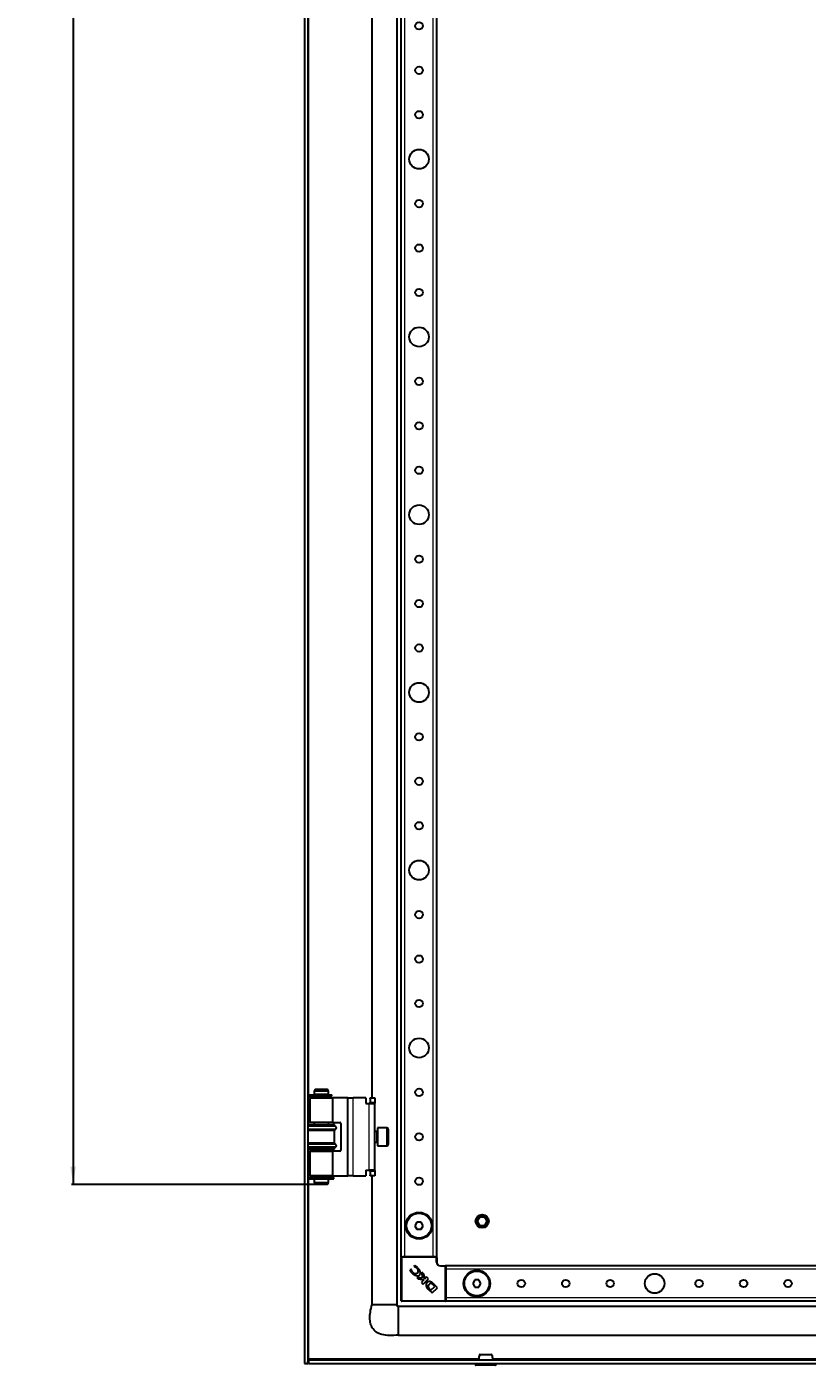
# Model space of a CAD drawing. Header units: millimetres. Extents: x -367 to 1520, y -1456 to 1043.
# Drawn here: x 630 to 1069, y -1275 to -522 of the extents above; entities that cross this region are included whole.
import ezdxf

# ---------------------------------------------------------------- set-up
doc = ezdxf.new("R2010")
doc.units = ezdxf.units.MM
doc.layers.add('FORMAT', color=7, linetype='Continuous')
doc.styles.add('SLDTEXTSTYLE0', font='TXT', dxfattribs={"width": 0.75})
doc.dimstyles.new('SLDDIMSTYLE0', dxfattribs={"dimtxt": 20, "dimasz": 10, "dimexe": 0, "dimexo": 0.0625, "dimgap": 5, "dimtad": 2, "dimdec": 1, "dimrnd": 1e-09, "dimzin": 12, "dimdsep": 46, "dimtxsty": 'SLDTEXTSTYLE0', "dimsah": 1, "dimcen": 0.09, "dimadec": 0, "dimazin": 3, "dimtfac": 1, "dimtofl": 0, "dimtmove": 0, "dimatfit": 3, "dimfxl": 0, "dimfrac": 2, "dimtolj": 1, "dimtzin": 12, "dimarcsym": 0})

# ---------------------------------------------------------------- blocks, each defined once
blk = doc.blocks.new('_D_7')
at = {"layer": 'FORMAT'}
for p, q in [((792.28, 780.13), (655.2, 780.13)), ((656.2, 780.13), (656.2, -1173.37)), ((792.28, -1173.37), (655.2, -1173.37))]:
    blk.add_line(p, q, dxfattribs=at)
for points in [[(656.2, 780.13), (654.66, 770.13), (657.74, 770.13)], [(656.2, -1173.37), (657.74, -1163.37), (654.66, -1163.37)]]:
    blk.add_solid(points, dxfattribs=at)
at = {"layer": 'FORMAT', "insert": (630.42, -237.26), "char_height": 20, "attachment_point": 1, "rotation": 90, "style": 'SLDTEXTSTYLE0'}
blk.add_mtext('1953,5', dxfattribs=at)

msp = doc.modelspace()

# ---------------------------------------------------------------- linework, layer by layer
at = {"color": 7, "linetype": 'Continuous', "lineweight": 25}
for p, q in [((786.21, 880.88), (786.21, -1274.12)), ((788.21, 880.88), (788.21, -1274.12)), ((838.21, 847.88), (838.21, -1241.12)), ((840.71, -1214.12), (840.71, 820.88)), ((860.71, -1214.12), (860.71, 820.88)), ((824.21, -493.62), (824.21, -1124.62)), ((792.29, -1119.87), (791.71, -1120.87)), ((791.71, -1120.87), (791.71, -1122.87)), ((799.71, -1120.87), (791.71, -1120.87)), ((792.29, -1119.87), (799.13, -1119.87)), ((799.71, -1120.87), (799.13, -1119.87)), ((799.71, -1122.87), (799.71, -1120.87)), ((788.56, -1122.92), (788.56, -1123.82)), ((788.56, -1122.92), (801.45, -1122.92)), ((788.56, -1123.82), (801.45, -1123.82)), ((789.26, -1124.62), (789.26, -1138.62)), ((789.26, -1124.62), (802.16, -1124.62)), ((796.46, -1122.87), (791.71, -1122.87)), ((791.71, -1123.87), (791.71, -1124.62)), ((796.46, -1123.87), (791.71, -1123.87)), ((792.21, -1122.87), (792.21, -1122.92)), ((792.21, -1123.82), (792.21, -1123.87)), ((799.71, -1122.87), (796.46, -1122.87)), ((799.71, -1123.87), (796.46, -1123.87)), ((799.21, -1122.92), (799.21, -1122.87)), ((799.21, -1123.87), (799.21, -1123.82)), ((799.71, -1124.62), (799.71, -1123.87)), ((801.45, -1122.92), (801.54, -1122.92)), ((801.45, -1123.82), (801.54, -1123.82)), ((801.54, -1123.82), (801.54, -1122.92)), ((801.54, -1122.92), (801.74, -1122.92)), ((801.54, -1123.82), (801.74, -1123.82)), ((801.74, -1123.82), (801.74, -1122.92)), ((802.16, -1138.62), (802.16, -1124.62)), ((810.26, -1124.62), (802.16, -1124.62)), ((810.76, -1124.62), (810.26, -1124.62)), ((810.76, -1168.62), (810.76, -1124.62)), ((810.76, -1124.62), (813.76, -1124.62)), ((820.76, -1124.62), (813.76, -1124.62)), ((820.76, -1124.62), (820.76, -1127.92)), ((820.76, -1127.92), (822.76, -1127.92)), ((822.76, -1127.92), (825.76, -1127.92)), ((823.26, -1124.62), (825.76, -1124.62)), ((823.26, -1125.12), (823.26, -1124.62)), ((823.26, -1125.12), (823.26, -1127.12)), ((823.26, -1127.62), (823.26, -1127.12)), ((825.76, -1127.62), (823.26, -1127.62)), ((823.26, -1127.62), (823.26, -1127.92)), ((825.76, -1124.62), (825.76, -1125.12)), ((825.76, -1125.12), (825.76, -1127.12)), ((825.76, -1127.12), (825.76, -1127.62)), ((825.76, -1127.92), (825.76, -1127.62)), ((825.76, -1165.32), (825.76, -1127.92)), ((788.21, -1139.62), (803.21, -1139.62)), ((803.21, -1140.22), (788.21, -1140.22)), ((803.21, -1143.02), (788.21, -1143.02)), ((802.16, -1138.62), (789.26, -1138.62)), ((791.71, -1138.62), (791.71, -1139.62)), ((799.71, -1139.62), (799.71, -1138.62)), ((802.16, -1138.62), (806.26, -1138.62)), ((803.21, -1140.22), (803.21, -1139.62)), ((803.91, -1140.9), (803.21, -1140.22)), ((803.21, -1143.02), (803.91, -1142.33)), ((803.21, -1150.22), (803.21, -1143.02)), ((806.76, -1139.12), (806.76, -1154.12)), ((827.01, -1143.62), (825.76, -1143.62)), ((832.66, -1141.62), (827.26, -1141.62)), ((827.26, -1141.62), (827.26, -1151.62)), ((833.26, -1142.22), (833.26, -1151.02)), ((803.21, -1150.22), (788.21, -1150.22)), ((803.91, -1150.9), (803.21, -1150.22)), ((825.76, -1149.62), (827.01, -1149.62)), ((827.26, -1151.62), (832.66, -1151.62)), ((803.21, -1153.02), (788.21, -1153.02)), ((788.21, -1153.62), (803.21, -1153.62)), ((789.26, -1154.62), (789.26, -1168.62)), ((789.26, -1154.62), (802.16, -1154.62)), ((791.71, -1153.62), (791.71, -1154.62)), ((799.71, -1154.62), (799.71, -1153.62)), ((802.16, -1168.62), (802.16, -1154.62)), ((806.26, -1154.62), (802.16, -1154.62)), ((803.21, -1153.02), (803.91, -1152.33)), ((803.21, -1153.62), (803.21, -1153.02)), ((820.76, -1165.32), (822.76, -1165.32)), ((820.76, -1165.32), (820.76, -1168.62)), ((825.76, -1165.32), (822.76, -1165.32)), ((823.26, -1165.32), (823.26, -1165.62)), ((823.26, -1165.62), (825.76, -1165.62)), ((823.26, -1166.12), (823.26, -1165.62)), ((823.26, -1166.12), (823.26, -1168.12)), ((825.76, -1165.62), (825.76, -1165.32)), ((825.76, -1165.62), (825.76, -1166.12)), ((825.76, -1166.12), (825.76, -1168.12)), ((788.56, -1169.42), (788.56, -1170.32)), ((788.56, -1169.42), (802.86, -1169.42)), ((788.56, -1170.32), (802.86, -1170.32)), ((802.16, -1168.62), (789.26, -1168.62)), ((791.71, -1168.62), (791.71, -1169.37)), ((796.46, -1169.37), (791.71, -1169.37)), ((791.71, -1170.37), (791.71, -1172.37)), ((796.46, -1170.37), (791.71, -1170.37)), ((791.71, -1172.37), (792.29, -1173.37)), ((791.71, -1172.37), (796.46, -1172.37)), ((792.21, -1169.37), (792.21, -1169.42)), ((792.21, -1170.32), (792.21, -1170.37)), ((796.36, -1173.37), (792.29, -1173.37)), ((799.13, -1173.37), (796.36, -1173.37)), ((799.71, -1169.37), (796.46, -1169.37)), ((799.71, -1170.37), (796.46, -1170.37)), ((796.46, -1172.37), (799.71, -1172.37)), ((799.13, -1173.37), (799.71, -1172.37)), ((799.21, -1169.42), (799.21, -1169.37)), ((799.21, -1170.37), (799.21, -1170.32)), ((799.71, -1169.37), (799.71, -1168.62)), ((799.71, -1172.37), (799.71, -1170.37)), ((802.16, -1168.62), (810.26, -1168.62)), ((802.86, -1170.32), (802.86, -1169.42)), ((810.26, -1168.62), (810.76, -1168.62)), ((813.76, -1168.62), (810.76, -1168.62)), ((813.76, -1168.62), (820.76, -1168.62)), ((823.26, -1168.62), (823.26, -1168.12)), ((825.76, -1168.62), (823.26, -1168.62)), ((824.21, -1168.62), (824.21, -1241.12)), ((825.76, -1168.12), (825.76, -1168.62)), ((849.55, -1194.62), (848.4, -1196.62)), ((848.4, -1196.62), (849.55, -1198.62)), ((851.86, -1194.62), (849.55, -1194.62)), ((853.02, -1196.62), (851.86, -1194.62)), ((851.86, -1198.62), (853.02, -1196.62)), ((849.55, -1198.62), (851.86, -1198.62)), ((841.01, -1214.12), (840.71, -1214.12)), ((840.71, -1238.82), (840.71, -1214.42)), ((841.01, -1214.12), (841.65, -1214.12)), ((842.71, -1214.12), (841.65, -1214.12)), ((858.71, -1214.12), (842.71, -1214.12)), ((848.33, -1219.12), (847.82, -1219.37)), ((847.82, -1219.37), (847.93, -1219.48)), ((859.76, -1214.12), (858.71, -1214.12)), ((859.76, -1214.12), (860.41, -1214.12)), ((860.71, -1214.12), (860.41, -1214.12)), ((860.71, -1214.42), (860.71, -1217.12)), ((862.71, -1219.12), (865.41, -1219.12)), ((1245.71, -1219.12), (865.71, -1219.12)), ((865.71, -1219.12), (865.71, -1219.42)), ((865.71, -1219.42), (865.71, -1220.07)), ((846.25, -1221.18), (845.57, -1221.52)), ((846.39, -1221.32), (846.25, -1221.18)), ((849.38, -1225.75), (850.17, -1226.54)), ((852.47, -1226.22), (849.38, -1225.75)), ((850.17, -1226.54), (853.44, -1227.03)), ((853.44, -1227.03), (852.05, -1228.42)), ((852.3, -1222.75), (852.47, -1226.22)), ((853.58, -1224.03), (852.3, -1222.75)), ((853.1, -1229.47), (856.06, -1226.51)), ((853.76, -1226.69), (853.58, -1224.03)), ((855, -1225.45), (853.76, -1226.69)), ((856.06, -1226.51), (855, -1225.45)), ((865.71, -1220.07), (865.71, -1221.12)), ((865.71, -1221.12), (865.71, -1237.12)), ((882.05, -1227.12), (880.9, -1229.12)), ((884.36, -1227.12), (882.05, -1227.12)), ((885.52, -1229.12), (884.36, -1227.12)), ((852.05, -1228.42), (853.1, -1229.47)), ((856.11, -1232.48), (858.1, -1234.47)), ((856.66, -1232.23), (857.4, -1232.95)), ((857.4, -1232.95), (859.58, -1230.77)), ((858.1, -1234.47), (861.06, -1231.51)), ((859.58, -1230.77), (858.9, -1230.11)), ((859.17, -1229.62), (859.15, -1229.6)), ((861.06, -1231.51), (859.17, -1229.62)), ((880.9, -1229.12), (882.05, -1231.12)), ((882.05, -1231.12), (884.36, -1231.12)), ((884.36, -1231.12), (885.52, -1229.12)), ((1245.71, -1242.12), (839.21, -1242.12)), ((865.41, -1239.12), (841.01, -1239.12)), ((865.71, -1237.12), (865.71, -1238.17)), ((865.71, -1238.17), (865.71, -1238.82)), ((865.71, -1238.82), (865.71, -1239.12)), ((1245.71, -1239.12), (865.71, -1239.12)), ((839.21, -1258.12), (1327.21, -1258.12)), ((788.51, -1272.12), (788.51, -1274.12)), ((788.51, -1272.12), (1377.91, -1272.12)), ((788.61, -1272.12), (788.81, -1271.52)), ((786.21, -1274.12), (788.21, -1274.12)), ((788.51, -1274.12), (1377.91, -1274.12)), ((882.46, -1274.12), (882.46, -1274.87)), ((885.2, -1275.12), (882.71, -1275.12)), ((893.71, -1275.12), (885.2, -1275.12)), ((893.96, -1274.87), (893.96, -1274.12))]:
    msp.add_line(p, q, dxfattribs=at)
at = {"color": 8, "linetype": 'Continuous', "lineweight": 18}
for p, q in [((842.71, -1214.12), (842.71, 820.88)), ((858.71, -1214.12), (858.71, 820.88)), ((788.81, -1122.92), (788.81, -495.32)), ((788.81, -1139.62), (788.81, -1123.82)), ((801.45, -1122.92), (801.45, -1123.82)), ((810.26, -1124.62), (810.26, -1168.62)), ((813.76, -1168.62), (813.76, -1124.62)), ((822.76, -1165.32), (822.76, -1127.92)), ((825.76, -1125.12), (823.26, -1125.12)), ((823.26, -1127.12), (825.76, -1127.12)), ((803.91, -1140.9), (788.21, -1140.9)), ((803.91, -1142.33), (788.21, -1142.33)), ((827.01, -1144.03), (827.01, -1143.62)), ((827.01, -1149.62), (827.01, -1144.03)), ((832.66, -1151.62), (832.66, -1141.62)), ((803.91, -1150.9), (788.21, -1150.9)), ((803.91, -1152.33), (788.21, -1152.33)), ((788.81, -1169.42), (788.81, -1153.62)), ((825.76, -1166.12), (823.26, -1166.12)), ((788.81, -1271.52), (788.81, -1170.32)), ((823.26, -1168.12), (825.76, -1168.12)), ((840.71, -1214.42), (841.01, -1214.42)), ((841.01, -1214.12), (841.01, -1214.42)), ((841.01, -1214.42), (841.01, -1238.82)), ((860.41, -1214.42), (841.01, -1214.42)), ((860.41, -1214.12), (860.41, -1214.42)), ((860.41, -1217.12), (860.41, -1214.42)), ((860.41, -1214.42), (860.71, -1214.42)), ((860.71, -1217.12), (860.41, -1217.12)), ((862.71, -1219.12), (862.71, -1219.42)), ((865.41, -1219.42), (862.71, -1219.42)), ((865.41, -1219.12), (865.41, -1219.42)), ((865.41, -1238.82), (865.41, -1219.42)), ((865.41, -1219.42), (865.71, -1219.42)), ((1245.71, -1221.12), (865.71, -1221.12)), ((841.01, -1238.82), (840.71, -1238.82)), ((841.01, -1238.82), (865.41, -1238.82)), ((841.01, -1238.82), (841.01, -1239.12)), ((865.41, -1238.82), (865.41, -1239.12)), ((865.41, -1238.82), (865.71, -1238.82)), ((1245.71, -1237.12), (865.71, -1237.12)), ((884.24, -1271.52), (788.81, -1271.52)), ((1274.24, -1271.52), (892.18, -1271.52)), ((882.46, -1274.87), (885.06, -1274.87)), ((885.06, -1274.87), (893.96, -1274.87))]:
    msp.add_line(p, q, dxfattribs=at)
at = {"color": 7, "linetype": 'Continuous', "lineweight": 25}
for centre, radius in [((850.71, -521.62), 2.1), ((850.71, -546.62), 2.1), ((850.71, -571.62), 2.1), ((850.71, -596.62), 5.5), ((850.71, -621.62), 2.1), ((850.71, -646.62), 2.1), ((850.71, -671.62), 2.1), ((850.71, -696.62), 5.5), ((850.71, -721.62), 2.1), ((850.71, -746.62), 2.1), ((850.71, -771.62), 2.1), ((850.71, -796.62), 5.5), ((850.71, -821.62), 2.1), ((850.71, -846.62), 2.1), ((850.71, -871.62), 2.1), ((850.71, -896.62), 5.5), ((850.71, -921.62), 2.1), ((850.71, -946.62), 2.1), ((850.71, -971.62), 2.1), ((850.71, -996.62), 5.5), ((850.71, -1021.62), 2.1), ((850.71, -1046.62), 2.1), ((850.71, -1071.62), 2.1), ((850.71, -1096.62), 5.5), ((850.71, -1121.62), 2.1), ((850.71, -1146.62), 2.1), ((850.71, -1171.62), 2.1), ((850.71, -1196.62), 7.5), ((850.71, -1196.62), 7), ((886.21, -1194.12), 3.75), ((886.21, -1194.12), 3), ((886.21, -1194.12), 2.5), ((883.21, -1229.12), 7.5), ((883.21, -1229.12), 7), ((908.21, -1229.12), 2.1), ((933.21, -1229.12), 2.1), ((958.21, -1229.12), 2.1), ((983.21, -1229.12), 5.5), ((1008.21, -1229.12), 2.1), ((1033.21, -1229.12), 2.1), ((1058.21, -1229.12), 2.1)]:
    msp.add_circle(centre, radius, dxfattribs=at)
for centre, radius, start, end in [((803.21, -1141.62), 1, 314.427, 45.573), ((806.26, -1139.12), 0.5, 0, 90), ((827.01, -1143.37), 0.25, 270, 0), ((832.66, -1142.22), 0.6, 0, 90), ((803.21, -1151.62), 1, 314.427, 45.573), ((827.01, -1149.87), 0.25, 360, 90), ((832.66, -1151.02), 0.6, 270, 360), ((806.26, -1154.12), 0.5, 270, 0), ((841.01, -1214.42), 0.3, 90, 180), ((860.41, -1214.42), 0.3, 0, 90), ((862.71, -1217.12), 2, 180, 270), ((865.41, -1219.42), 0.3, 0, 90), ((848.7, -1221.61), 1.97, 218.45405, 305.887), ((848.3, -1222.05), 1.94, 323.30966, 52.34638), ((859.32, -1228.82), 4.87, 200.34448, 228.77765), ((861.13, -1228.04), 6.12, 216.98881, 223.07444), ((841.01, -1238.82), 0.3, 180, 270), ((865.41, -1238.82), 0.3, 270, 0), ((885.1, -1269.62), 0.5, 89.96367, 164.83397), ((891.32, -1269.62), 0.5, 15.24646, 90.04596), ((882.71, -1274.87), 0.25, 180, 270), ((893.71, -1274.87), 0.25, 270, 0)]:
    msp.add_arc(centre, radius, start, end, dxfattribs=at)
at = {"color": 8, "linetype": 'Continuous', "lineweight": 18}
msp.add_arc((862.71, -1217.12), 2.3, 180, 270, dxfattribs=at)
at = {"color": 7, "linetype": 'Continuous', "lineweight": 25}
for points, knots in [([(847.93, -1219.48), (848.25, -1219.62), (848.82, -1219.89), (849.28, -1220.31), (849.49, -1220.51)], [0, 0, 0, 0, 0.547643, 1, 1, 1, 1]), ([(849.85, -1220.22), (849.58, -1219.98), (849.12, -1219.55), (848.57, -1219.25), (848.33, -1219.12)], [0, 0, 0, 0, 0.577653, 1, 1, 1, 1]), ([(845.57, -1221.52), (845.75, -1221.85), (846.09, -1222.48), (846.58, -1223.01), (846.8, -1223.25)], [0, 0, 0, 0, 0.5368, 1, 1, 1, 1]), ([(847.16, -1222.83), (846.94, -1222.57), (846.57, -1222.13), (846.44, -1221.56), (846.39, -1221.32)], [0, 0, 0, 0, 0.579608, 1, 1, 1, 1]), ([(846.8, -1223.25), (847.17, -1223.58), (847.87, -1224.19), (849.04, -1224.74), (849.98, -1224.88), (850.62, -1224.73), (850.85, -1224.54), (850.97, -1224.45)], [0, 0, 0, 0, 0.315674, 0.58952, 0.813199, 0.909026, 1, 1, 1, 1]), ([(850.97, -1224.45), (851.11, -1224.29), (851.39, -1223.96), (851.55, -1223.26), (851.42, -1222.38), (850.86, -1221.31), (850.22, -1220.62), (849.85, -1220.22)], [0, 0, 0, 0, 0.130532, 0.266031, 0.423997, 0.666819, 1, 1, 1, 1]), ([(857.82, -1228.47), (857.62, -1228.36), (857.23, -1228.15), (856.6, -1228.04), (856, -1228.08), (855.47, -1228.28), (855.03, -1228.64), (854.74, -1229.15), (854.63, -1229.81), (854.71, -1230.26), (854.75, -1230.51)], [0, 0, 0, 0, 0.1380907, 0.2654555, 0.3840134, 0.4961027, 0.6057595, 0.7197905, 0.8476619, 1, 1, 1, 1]), ([(856.33, -1229.74), (856.23, -1229.84), (856.07, -1230.01), (855.89, -1230.29), (855.79, -1230.56), (855.79, -1230.89), (855.95, -1231.29), (856.13, -1231.57), (856.24, -1231.73)], [0, 0, 0, 0, 0.176808, 0.319231, 0.43938, 0.552395, 0.749205, 1, 1, 1, 1]), ([(858.9, -1230.11), (858.7, -1229.92), (858.34, -1229.57), (857.8, -1229.24), (857.35, -1229.18), (857.01, -1229.25), (856.65, -1229.44), (856.44, -1229.63), (856.33, -1229.74)], [0, 0, 0, 0, 0.274676, 0.503042, 0.607381, 0.716579, 0.843412, 1, 1, 1, 1]), ([(858.67, -1229.15), (858.52, -1229.01), (858.25, -1228.77), (857.96, -1228.56), (857.82, -1228.47)], [0, 0, 0, 0, 0.55183, 1, 1, 1, 1]), ([(859.15, -1229.6), (859.08, -1229.53), (858.92, -1229.37), (858.75, -1229.22), (858.67, -1229.15)], [0, 0, 0, 0, 0.486421, 1, 1, 1, 1]), ([(839.21, -1258.12), (837.48, -1258.29), (834.34, -1258.59), (830.01, -1258.07), (826.58, -1256.65), (824.37, -1254.33), (823.28, -1251.56), (822.96, -1248.52), (823.26, -1244.95), (823.87, -1242.47), (824.21, -1241.12)], [0, 0, 0, 0, 0.176713, 0.320911, 0.440308, 0.54837, 0.6374, 0.738878, 0.858543, 1, 1, 1, 1]), ([(838.09, -1241.12), (838.06, -1241.12), (837.98, -1241.12), (837.53, -1241.12), (837.23, -1241.12)], [0, 0, 0, 0, 0.350861, 1, 1, 1, 1]), ([(839.21, -1242.28), (839.11, -1242.27), (838.97, -1242.25), (838.81, -1242.18), (838.73, -1242.12), (838.67, -1242.06), (838.63, -1241.98), (838.6, -1241.91), (838.54, -1241.74), (838.37, -1241.66), (838.22, -1241.43), (838.19, -1241.23), (838.17, -1241.12)], [0, 0, 0, 0, 0.146823, 0.202041, 0.247643, 0.28691, 0.323569, 0.360785, 0.40083, 0.628513, 0.79432, 1, 1, 1, 1]), ([(838.21, -1241.12), (838.36, -1241.34), (838.62, -1241.75), (839.03, -1242.01), (839.21, -1242.12)], [0, 0, 0, 0, 0.561561, 1, 1, 1, 1]), ([(839.21, -1258.12), (839.21, -1258), (839.21, -1257.76), (839.21, -1255.91), (839.21, -1253.26), (839.21, -1250.12), (839.21, -1246.97), (839.21, -1244.36), (839.21, -1242.73), (839.21, -1242.51), (839.21, -1242.44)], [0, 0, 0, 0, 0.1338561, 0.2677122, 0.4015683, 0.5354244, 0.6692805, 0.8031366, 0.9369927, 1, 1, 1, 1]), ([(788.21, -1274.12), (788.23, -1273.69), (788.27, -1273.13), (788.46, -1272.56), (788.51, -1272.44)], [0, 0, 0, 0, 0.773459, 1, 1, 1, 1]), ([(788.81, -1271.52), (788.76, -1271.68), (788.71, -1271.83), (788.61, -1272.05), (788.56, -1272.12), (788.51, -1272.12)], [0, 0, 0, 0, 0.5, 0.5, 1, 1, 1, 1]), ([(884.62, -1269.47), (884.43, -1270.21), (884.21, -1271.07), (884.19, -1271.99), (884.19, -1272.12)], [0, 0, 0, 0, 0.85815, 1, 1, 1, 1]), ([(885.13, -1269.12), (885.12, -1269.12), (885.08, -1269.12), (885.36, -1269.12), (885.88, -1269.12), (886.6, -1269.12), (887.45, -1269.12), (888.51, -1269.12), (889.54, -1269.12), (890.42, -1269.12), (891.03, -1269.12), (891.33, -1269.12), (891.29, -1269.12), (891.28, -1269.12)], [0, 0, 0, 0, 0.03384, 0.141254, 0.248698, 0.315774, 0.423314, 0.530846, 0.63821, 0.745706, 0.853372, 0.960917, 1, 1, 1, 1]), ([(892.23, -1272.12), (892.23, -1271.99), (892.21, -1271.07), (891.99, -1270.21), (891.8, -1269.47)], [0, 0, 0, 0, 0.1418495, 1, 1, 1, 1])]:
    msp.add_open_spline(points, degree=3, knots=knots, dxfattribs=at)
for points in [[(825.19, -1241.12), (824.9, -1241.12), (824.34, -1241.12), (824.25, -1241.12), (824.21, -1241.12)], [(827.64, -1241.12), (827.15, -1241.12), (826.18, -1241.12), (825.52, -1241.12), (825.19, -1241.12)], [(831.21, -1241.12), (830.58, -1241.12), (829.33, -1241.12), (828.2, -1241.12), (827.64, -1241.12)], [(834.78, -1241.12), (834.22, -1241.12), (833.09, -1241.12), (831.84, -1241.12), (831.21, -1241.12)], [(837.23, -1241.12), (836.9, -1241.12), (836.24, -1241.12), (835.26, -1241.12), (834.78, -1241.12)]]:
    msp.add_open_spline(points, degree=3, dxfattribs=at)
at = {"color": 8, "linetype": 'Continuous', "lineweight": 18}
msp.add_open_spline([(891.76, -1269.5), (891.77, -1269.5), (891.82, -1269.5), (891.47, -1269.5), (890.77, -1269.5), (889.75, -1269.5), (888.56, -1269.5), (887.33, -1269.5), (886.35, -1269.5), (885.52, -1269.5), (884.92, -1269.5), (884.59, -1269.5), (884.64, -1269.5), (884.66, -1269.5)], degree=3, knots=[0, 0, 0, 0, 0.0388907, 0.1463802, 0.2539733, 0.3613829, 0.4686814, 0.5761648, 0.6836647, 0.7507067, 0.858068, 0.965424, 1, 1, 1, 1], dxfattribs=at)

# ---------------------------------------------------------------- dimensions: what is measured, and where the dimension line sits
at = {"layer": 'FORMAT'}
dim = msp.add_linear_dim(base=(656.2, -1173.37), p1=(792.29, 780.13), p2=(792.29, -1173.37), angle=90, dimstyle='SLDDIMSTYLE0', dxfattribs=at)
dim.commit()
dim.dimension.update_dxf_attribs({"geometry": '_D_7', "text_midpoint": (656.2, -196.62), "dimtype": 160})

doc.saveas('drawing.dxf')
